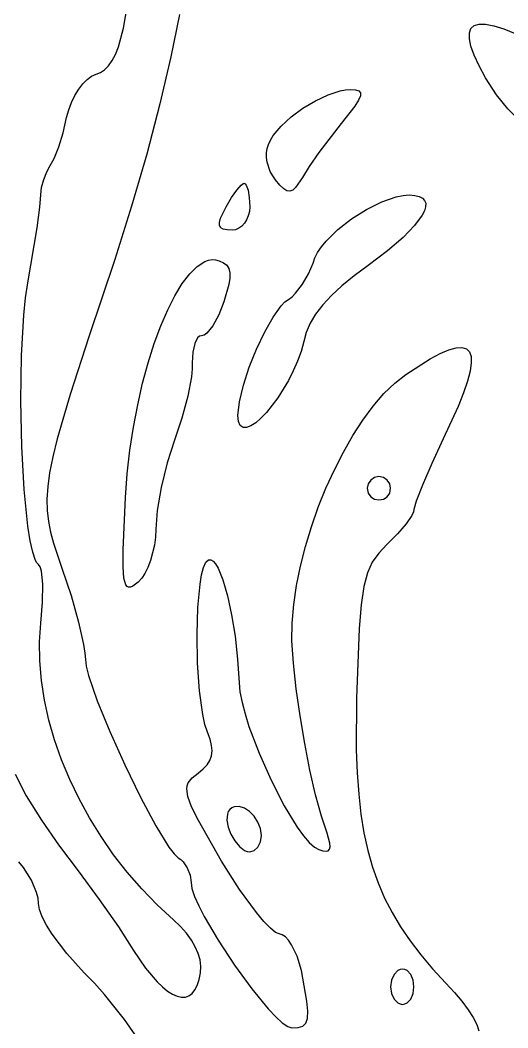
# Model space of a CAD drawing. Extents: x 239 to 1106, y -837 to 40.
# Drawn here: x 430.2 to 547.5, y -414.3 to -171.9 of the extents above; entities that cross this region are included whole.
import ezdxf

# ---------------------------------------------------------------- set-up
doc = ezdxf.new("R2010")
doc.units = 0

msp = doc.modelspace()

# ---------------------------------------------------------------- linework, layer by layer
at = {"layer": 'Layer 1'}
for p, q in [((455.047122, -173.812447), (455.993557, -168.166354)), ((468.523804, -170.487722), (466.477141, -180.691806)), ((453.822874, -178.281144), (455.047122, -173.812447)), ((538.246793, -174.903037), (538.635674, -173.834785)), ((538.635674, -173.834785), (539.418122, -173.130336)), ((539.418122, -173.130336), (540.595791, -172.789688)), ((540.595791, -172.789688), (542.170334, -172.812842)), ((542.170334, -172.812842), (544.143406, -173.199797)), ((544.143406, -173.199797), (546.516658, -173.950553)), ((546.516658, -173.950553), (549.291746, -175.06511)), ((538.249826, -176.335091), (538.246793, -174.903037)), ((538.643118, -178.130948), (538.249826, -176.335091)), ((453.105537, -180.081204), (453.822874, -178.281144)), ((539.425017, -180.290608), (538.643118, -178.130948)), ((451.458369, -182.827216), (452.317506, -181.595597)), ((452.317506, -181.595597), (453.105537, -180.081204)), ((466.477141, -180.691806), (463.835164, -191.980677)), ((540.593869, -182.814071), (539.425017, -180.290608)), ((449.525121, -184.453712), (450.527712, -183.778957)), ((450.527712, -183.778957), (451.458369, -182.827216)), ((542.14802, -185.701338), (540.593869, -182.814071)), ((445.275187, -187.190963), (446.31588, -186.128775)), ((446.31588, -186.128775), (447.383032, -185.337786)), ((447.383032, -185.337786), (448.450184, -184.854376)), ((448.450184, -184.854376), (449.525121, -184.453712)), ((544.757464, -189.810093), (542.14802, -185.701338)), ((443.379008, -189.983415), (444.28741, -188.48797)), ((444.28741, -188.48797), (445.275187, -187.190963)), ((504.264847, -189.802753), (507.142725, -188.862384)), ((507.142725, -188.862384), (508.469832, -188.610894)), ((508.469832, -188.610894), (509.69317, -188.52394)), ((509.69317, -188.52394), (510.881039, -188.597803)), ((510.881039, -188.597803), (511.681954, -188.850259)), ((511.681954, -188.850259), (512.07938, -189.327611)), ((442.576439, -191.640917), (443.379008, -189.983415)), ((498.227951, -193.039475), (501.234827, -191.232599)), ((501.234827, -191.232599), (504.264847, -189.802753)), ((511.597616, -191.142211), (510.685354, -192.572063)), ((512.056779, -190.076161), (511.597616, -191.142211)), ((512.07938, -189.327611), (512.056779, -190.076161)), ((547.466131, -193.224318), (544.757464, -189.810093)), ((441.394634, -195.296576), (441.906162, -193.424098)), ((441.906162, -193.424098), (442.576439, -191.640917)), ((463.835164, -191.980677), (460.660712, -204.063292)), ((495.419509, -195.110934), (498.227951, -193.039475)), ((510.685354, -192.572063), (507.43539, -196.70838)), ((550.21449, -195.910939), (547.466131, -193.224318)), ((440.578834, -198.930182), (441.394634, -195.296576)), ((492.98479, -197.334529), (495.419509, -195.110934)), ((491.09908, -199.597814), (492.98479, -197.334529)), ((507.43539, -196.70838), (502.037894, -203.728654)), ((439.524912, -202.352124), (440.578834, -198.930182)), ((489.93767, -201.78834), (490.416882, -200.7092)), ((490.416882, -200.7092), (491.09908, -199.597814)), ((438.418072, -205.139066), (439.524912, -202.352124)), ((489.448191, -203.746256), (489.605287, -202.707767)), ((489.605287, -202.707767), (489.93767, -201.78834)), ((437.443524, -206.867676), (438.418072, -205.139066)), ((460.660712, -204.063292), (457.016621, -216.648612)), ((489.456459, -204.86412), (489.448191, -203.746256)), ((489.62017, -206.02167), (489.456459, -204.86412)), ((490.374232, -208.297084), (489.62017, -206.02167)), ((502.037894, -203.728654), (499.696331, -207.066808)), ((435.8913, -210.183782), (436.614495, -208.366979)), ((436.614495, -208.366979), (437.443524, -206.867676)), ((490.944739, -209.335573), (490.374232, -208.297084)), ((499.696331, -207.066808), (498.12206, -209.69058)), ((435.379772, -212.10642), (435.8913, -210.183782)), ((491.631, -210.255), (490.944739, -209.335573)), ((491.63095, -210.255024), (491.631, -210.255)), ((492.697002, -211.538803), (491.63095, -210.255024)), ((498.12206, -209.69058), (496.472825, -212.120335)), ((435.185744, -213.923226), (435.379772, -212.10642)), ((481.073457, -214.554371), (482.316999, -212.759615)), ((482.316999, -212.759615), (483.348874, -211.546942)), ((483.348874, -211.546942), (484.01033, -211.10156)), ((484.01033, -211.10156), (484.314049, -211.216764)), ((484.314049, -211.216764), (484.588003, -211.546942)), ((484.588003, -211.546942), (485.033385, -212.759615)), ((485.033385, -212.759615), (485.320016, -214.554371)), ((493.597688, -212.429015), (492.697002, -211.538803)), ((494.379311, -212.928966), (493.597688, -212.429015)), ((495.088174, -213.041966), (494.379311, -212.928966)), ((495.770577, -212.771319), (495.088174, -213.041966)), ((496.472825, -212.120335), (495.770577, -212.771319)), ((434.9388, -216.873345), (435.185744, -213.923226)), ((479.777, -216.746), (481.073457, -214.554371)), ((485.320016, -214.554371), (485.42144, -216.746)), ((513.50546, -217.391919), (517.172141, -215.569048)), ((517.172141, -215.569048), (520.680073, -214.361334)), ((520.680073, -214.361334), (522.304228, -214.036737)), ((522.304228, -214.036737), (523.80436, -213.92422)), ((523.80436, -213.92422), (525.144502, -214.008969)), ((525.144502, -214.008969), (526.204351, -214.258256)), ((526.204351, -214.258256), (526.988041, -214.664639)), ((526.988041, -214.664639), (527.499707, -215.220677)), ((527.499707, -215.220677), (527.743482, -215.918928)), ((434.268523, -221.860752), (434.9388, -216.873345)), ((457.016621, -216.648612), (452.96573, -229.445594)), ((478.409986, -219.532941), (479.777, -216.746)), ((479.777, -216.746), (479.777, -216.746)), ((485.332143, -217.879848), (485.077483, -218.937629)), ((485.42144, -216.746), (485.332143, -217.879848)), ((509.904926, -219.674504), (513.50546, -217.391919)), ((527.443897, -217.712304), (526.908805, -218.792546)), ((527.7235, -216.751951), (527.443897, -217.712304)), ((527.743482, -215.918928), (527.7235, -216.751951)), ((478.13989, -220.516309), (478.409986, -219.532941)), ((478.154221, -221.261551), (478.13989, -220.516309)), ((484.677301, -219.896192), (484.151443, -220.732385)), ((485.077483, -218.937629), (484.677301, -219.896192)), ((506.595434, -222.261359), (509.904926, -219.674504)), ((526.908805, -218.792546), (525.088693, -221.282932)), ((432.081304, -235.089926), (434.268523, -221.860752)), ((478.459594, -221.795127), (478.154221, -221.261551)), ((479.062624, -222.143495), (478.459594, -221.795127)), ((479.969924, -222.333114), (479.062624, -222.143495)), ((481.18811, -222.39044), (479.969924, -222.333114)), ((482.018241, -222.275236), (481.18811, -222.39044)), ((482.802069, -221.945058), (482.018241, -222.275236)), ((483.519751, -221.423057), (482.802069, -221.945058)), ((484.151443, -220.732385), (483.519751, -221.423057)), ((503.801878, -224.997042), (506.595434, -222.261359)), ((525.088693, -221.282932), (522.296238, -224.163578)), ((502.668857, -226.372118), (503.801878, -224.997042)), ((522.296238, -224.163578), (518.564513, -227.374951)), ((501.070886, -229.039588), (501.749155, -227.72611)), ((501.749155, -227.72611), (502.668857, -226.372118)), ((518.564513, -227.374951), (513.92659, -230.85752)), ((452.96573, -229.445594), (446.817465, -247.798839)), ((472.791722, -231.09554), (474.5902, -229.943713)), ((474.5902, -229.943713), (475.480085, -229.620058)), ((475.480085, -229.620058), (476.360565, -229.472361)), ((476.360565, -229.472361), (477.229262, -229.506462)), ((477.229262, -229.506462), (478.0838, -229.7282)), ((478.0838, -229.7282), (479.116225, -230.210513)), ((479.116225, -230.210513), (479.887374, -230.83504)), ((499.577369, -232.890442), (500.66216, -230.29312)), ((500.66216, -230.29312), (501.070886, -229.039588)), ((470.984148, -232.881127), (472.791722, -231.09554)), ((479.887374, -230.83504), (480.400554, -231.638159)), ((480.400554, -231.638159), (480.659074, -232.656253)), ((480.659074, -232.656253), (480.66624, -233.9257)), ((513.92659, -230.85752), (510.550951, -233.347359)), ((431.508317, -238.659741), (432.081304, -235.089926)), ((469.186495, -235.253758), (470.984148, -232.881127)), ((480.66624, -233.9257), (480.42536, -235.482882)), ((498.122164, -235.408391), (499.577369, -232.890442)), ((510.550951, -233.347359), (507.611875, -235.747903)), ((467.417781, -238.166718), (469.186495, -235.253758)), ((480.42536, -235.482882), (479.21269, -239.60597)), ((495.592089, -238.399835), (496.455291, -237.555925)), ((496.455291, -237.555925), (498.122164, -235.408391)), ((507.611875, -235.747903), (505.096134, -238.075686)), ((431.056046, -242.838922), (431.508317, -238.659741)), ((465.697023, -241.573291), (467.417781, -238.166718)), ((479.21269, -239.60597), (477.977968, -242.789786)), ((492.998638, -240.578244), (493.90159, -239.644138)), ((493.90159, -239.644138), (494.7355, -239.042)), ((494.7355, -239.042), (495.592089, -238.399835)), ((505.096134, -238.075686), (502.990496, -240.347244)), ((464.043236, -245.426762), (465.697023, -241.573291)), ((491.053413, -243.288573), (492.998638, -240.578244)), ((502.990496, -240.347244), (501.281733, -242.579111)), ((430.493807, -252.578898), (431.056046, -242.838922)), ((477.977968, -242.789786), (476.53158, -245.391521)), ((489.035424, -246.865411), (491.053413, -243.288573)), ((499.956614, -244.787823), (499.00191, -246.989914)), ((501.281733, -242.579111), (499.956614, -244.787823)), ((462.475439, -249.680416), (464.043236, -245.426762)), ((475.085192, -247.14659), (474.428143, -247.623943)), ((476.53158, -245.391521), (475.085192, -247.14659)), ((487.08027, -251.001179), (489.035424, -246.865411)), ((499.00191, -246.989914), (498.40439, -249.20192)), ((446.817465, -247.798839), (442.250089, -261.918755)), ((461.012649, -254.287537), (462.475439, -249.680416)), ((472.192414, -249.660131), (471.747031, -251.719471)), ((472.90238, -248.288708), (472.192414, -249.660131)), ((473.348313, -247.918843), (472.90238, -248.288708)), ((473.85047, -247.79041), (473.348313, -247.918843)), ((474.428143, -247.623943), (473.85047, -247.79041)), ((498.40439, -249.20192), (497.761812, -251.550307)), ((471.747031, -251.719471), (471.59269, -254.28152)), ((485.323551, -255.388299), (487.08027, -251.001179)), ((497.761812, -251.550307), (496.915009, -253.913162)), ((528.831551, -253.336756), (531.255108, -252.04616)), ((531.255108, -252.04616), (533.337187, -251.154503)), ((533.337187, -251.154503), (535.078614, -250.664681)), ((535.078614, -250.664681), (536.480217, -250.579587)), ((536.480217, -250.579587), (537.542821, -250.902115)), ((537.542821, -250.902115), (538.267255, -251.63516)), ((538.267255, -251.63516), (538.654344, -252.781615)), ((430.354901, -263.416888), (430.493807, -252.578898)), ((459.673882, -259.201409), (461.012649, -254.287537)), ((471.59269, -254.28152), (471.595997, -255.776413)), ((496.915009, -253.913162), (495.897881, -256.252038)), ((522.956692, -257.103194), (528.831551, -253.336756)), ((538.704916, -254.344375), (538.419797, -256.326333)), ((538.654344, -252.781615), (538.704916, -254.344375)), ((471.595997, -255.776413), (471.407482, -257.66818)), ((483.900867, -259.719195), (485.323551, -255.388299)), ((495.897881, -256.252038), (494.744328, -258.528487)), ((538.419797, -256.326333), (537.799815, -258.730384)), ((458.478156, -264.375317), (459.673882, -259.201409)), ((471.407482, -257.66818), (470.534358, -262.324842)), ((494.744328, -258.528487), (492.163546, -262.740319)), ((517.705821, -261.708059), (520.317614, -259.162128)), ((520.317614, -259.162128), (522.956692, -257.103194)), ((537.799815, -258.730384), (536.845797, -261.559422)), ((482.947817, -263.686288), (483.900867, -259.719195)), ((515.141984, -264.692203), (517.705821, -261.708059)), ((536.845797, -261.559422), (535.558569, -264.81634)), ((430.59964, -274.459926), (430.354901, -263.416888)), ((442.250089, -261.918755), (439.124697, -272.62555)), ((470.534358, -262.324842), (469.132068, -267.616519)), ((482.6, -266.982), (482.947817, -263.686288)), ((492.163546, -262.740319), (489.443857, -266.241083)), ((457.444488, -269.762546), (458.478156, -264.375317)), ((489.443857, -266.241083), (488.116673, -267.628696)), ((512.646775, -268.06578), (515.141984, -264.692203)), ((535.558569, -264.81634), (531.987792, -272.625394)), ((469.132068, -267.616519), (467.35936, -272.90822)), ((482.746475, -268.453453), (482.59999, -266.98192)), ((482.59999, -266.98192), (482.6, -266.982)), ((483.16333, -269.401195), (482.746475, -268.453453)), ((486.856461, -268.7232), (485.697121, -269.48615)), ((488.116673, -267.628696), (486.856461, -268.7232)), ((510.240862, -271.780006), (512.646775, -268.06578)), ((456.591895, -275.316379), (457.444488, -269.762546)), ((483.816656, -269.863594), (483.16333, -269.401195)), ((484.672553, -269.879097), (483.816656, -269.863594)), ((485.697121, -269.48615), (484.672553, -269.879097)), ((439.124697, -272.62555), (438.059336, -276.955342)), ((467.35936, -272.90822), (465.582243, -278.402734)), ((507.944918, -275.786099), (510.240862, -271.780006)), ((531.987792, -272.625394), (529.218488, -278.565281)), ((431.188337, -284.815045), (430.59964, -274.459926)), ((455.939393, -280.990103), (456.591895, -275.316379)), ((505.779611, -280.035277), (507.944918, -275.786099)), ((438.059336, -276.955342), (437.30238, -280.739431)), ((465.582243, -278.402734), (464.149085, -284.267669)), ((529.218488, -278.565281), (526.978351, -283.737871)), ((437.30238, -280.739431), (436.836467, -284.080345)), ((455.506, -286.737), (455.939393, -280.990103)), ((503.765613, -284.478757), (505.779611, -280.035277)), ((513.886275, -283.44323), (513.64374, -284.479514)), ((514.525684, -282.539238), (513.886275, -283.44323)), ((515.429676, -281.899829), (514.525684, -282.539238)), ((516.46596, -281.657294), (515.429676, -281.899829)), ((517.621305, -281.899829), (516.46596, -281.657294)), ((518.512069, -282.539238), (517.621305, -281.899829)), ((519.085333, -283.44323), (518.512069, -282.539238)), ((519.28818, -284.479514), (519.085333, -283.44323)), ((432.081305, -293.589279), (431.188337, -284.815045)), ((436.836467, -284.080345), (436.644232, -287.080609)), ((464.149085, -284.267669), (463.192177, -289.815104)), ((501.923594, -289.067756), (503.765613, -284.478757)), ((513.64374, -284.479514), (513.886275, -285.634859)), ((513.886275, -285.634859), (514.525684, -286.525623)), ((518.512069, -286.525623), (519.085333, -285.634859)), ((519.085333, -285.634859), (519.28818, -284.479514)), ((519.28818, -284.479514), (519.28818, -284.479514)), ((526.978351, -283.737871), (525.479047, -287.587548)), ((436.644232, -287.080609), (436.708313, -289.842748)), ((454.959233, -299.318056), (455.50604, -286.73712)), ((455.50604, -286.73712), (455.506, -286.737)), ((514.525684, -286.525623), (515.429676, -287.098887)), ((515.429676, -287.098887), (516.46596, -287.301734)), ((516.46596, -287.301734), (517.621305, -287.098887)), ((517.621305, -287.098887), (518.512069, -286.525623)), ((525.479047, -287.587548), (524.932242, -289.558694)), ((436.708313, -289.842748), (437.011346, -292.469289)), ((463.192177, -289.815104), (462.84381, -294.35712)), ((500.274224, -293.753494), (501.923594, -289.067756)), ((524.803809, -290.188733), (524.433944, -291.000673)), ((524.932242, -289.558694), (524.803809, -290.188733)), ((437.011346, -292.469289), (437.535967, -295.062759)), ((523.062521, -293.051193), (521.003181, -295.472129)), ((524.433944, -291.000673), (523.062521, -293.051193)), ((432.629489, -297.104512), (432.081305, -293.589279)), ((437.535967, -295.062759), (438.264814, -297.725682)), ((462.84381, -294.35712), (462.754513, -296.280308)), ((498.838175, -298.487186), (500.274224, -293.753494)), ((521.003181, -295.472129), (518.441132, -298.025354)), ((433.238857, -299.889662), (432.629489, -297.104512)), ((438.264814, -297.725682), (440.26573, -303.669994)), ((462.499852, -298.206801), (461.573812, -301.87127)), ((462.754513, -296.280308), (462.499852, -298.206801)), ((518.441132, -298.025354), (516.458964, -300.088551)), ((433.904449, -301.833106), (433.238857, -299.889662)), ((454.950413, -303.36122), (454.959233, -299.318056)), ((497.636116, -303.220052), (498.838175, -298.487186)), ((516.458964, -300.088551), (514.913357, -302.254274)), ((434.256779, -302.454308), (433.904449, -301.833106)), ((434.621304, -302.823226), (434.256779, -302.454308)), ((435.004398, -303.38327), (434.621304, -302.823226)), ((461.573812, -301.87127), (460.942121, -303.51003)), ((474.339029, -303.523231), (474.898442, -302.296642)), ((474.898442, -302.296642), (475.543432, -301.694304)), ((475.543432, -301.694304), (476.084725, -301.673633)), ((476.084725, -301.673633), (476.645862, -302.018417)), ((476.645862, -302.018417), (477.220228, -302.703851)), ((477.220228, -302.703851), (477.801208, -303.705132)), ((514.913357, -302.254274), (513.738167, -304.836716)), ((435.30481, -304.3931), (435.004398, -303.38327)), ((435.644359, -307.550457), (435.30481, -304.3931)), ((440.26573, -303.669994), (442.457359, -310.324265)), ((455.15326, -306.104617), (454.950413, -303.36122)), ((460.224439, -304.953664), (459.440611, -306.152563)), ((460.942121, -303.51003), (460.224439, -304.953664)), ((473.475276, -307.541582), (473.864778, -305.297175)), ((473.864778, -305.297175), (474.339029, -303.523231)), ((477.801208, -303.705132), (478.956555, -306.556012)), ((496.688717, -307.903308), (497.636116, -303.220052)), ((513.738167, -304.836716), (512.867247, -308.150069)), ((435.613491, -311.871974), (435.644359, -307.550457)), ((455.594232, -307.697078), (455.15326, -306.104617)), ((455.912283, -308.108216), (455.594232, -307.697078)), ((458.61048, -307.05712), (457.296383, -308.024501)), ((459.440611, -306.152563), (458.61048, -307.05712)), ((472.948867, -313.134202), (473.475276, -307.541582)), ((478.956555, -306.556012), (480.058985, -310.37262)), ((496.01665, -312.488172), (496.688717, -307.903308)), ((442.457359, -310.324265), (444.252115, -316.687499)), ((456.299787, -308.28743), (455.912283, -308.108216)), ((456.760051, -308.253324), (456.299787, -308.28743)), ((457.296383, -308.024501), (456.760051, -308.253324)), ((512.867247, -308.150069), (512.234452, -312.508527)), ((435.185748, -316.934326), (435.613491, -311.871974)), ((480.058985, -310.37262), (481.055581, -314.956521)), ((495.640585, -316.925861), (496.01665, -312.488172)), ((512.234452, -312.508527), (511.773637, -318.226281)), ((472.756493, -319.685937), (472.948867, -313.134202)), ((481.055581, -314.956521), (481.893427, -320.109276)), ((434.889676, -321.438311), (435.185748, -316.934326)), ((444.252115, -316.687499), (445.464788, -322.045305)), ((495.581192, -321.167594), (495.640585, -316.925861)), ((472.894847, -326.581629), (472.756493, -319.685937)), ((511.773637, -318.226281), (511.103362, -334.996454)), ((434.947071, -326.044819), (434.889676, -321.438311)), ((445.464788, -322.045305), (445.794966, -324.123926)), ((481.893427, -320.109276), (482.519606, -325.632449)), ((495.956568, -326.594294), (495.581192, -321.167594)), ((445.794966, -324.123926), (445.91017, -325.683294)), ((435.347597, -330.730701), (434.947071, -326.044819)), ((445.91017, -325.683294), (446.11095, -327.304142)), ((446.11095, -327.304142), (446.682974, -329.561642)), ((473.360623, -333.206125), (472.894847, -326.581629)), ((482.519606, -325.632449), (482.881202, -331.327604)), ((496.626293, -332.725452), (495.956568, -326.594294)), ((446.682974, -329.561642), (448.75885, -335.596343)), ((436.080918, -335.472804), (435.347597, -330.730701)), ((482.881202, -331.327604), (483.084325, -333.482989)), ((474.150513, -338.944268), (473.360623, -333.206125)), ((483.084325, -333.482989), (483.566914, -335.989775)), ((497.540758, -339.260102), (496.626293, -332.725452)), ((437.136701, -340.247979), (436.080918, -335.472804)), ((448.75885, -335.596343), (451.773995, -343.006875)), ((483.566914, -335.989775), (484.29755, -338.78264)), ((511.103362, -334.996454), (511.064226, -347.388874)), ((474.665968, -341.288722), (474.150513, -338.944268)), ((484.29755, -338.78264), (485.244814, -341.796268)), ((498.650353, -345.897282), (497.540758, -339.260102)), ((438.504609, -345.033075), (437.136701, -340.247979)), ((475.26121, -343.180904), (474.665968, -341.288722)), ((485.244814, -341.796268), (487.663548, -348.224533)), ((451.773995, -343.006875), (455.364608, -351.012718)), ((475.881877, -344.867069), (475.26121, -343.180904)), ((440.174307, -349.804941), (438.504609, -345.033075)), ((476.257805, -346.35149), (475.881877, -344.867069)), ((476.382379, -347.670547), (476.257805, -346.35149)), ((499.90547, -352.336025), (498.650353, -345.897282)), ((475.851008, -349.958089), (476.248985, -348.86062)), ((476.248985, -348.86062), (476.382379, -347.670547)), ((487.663548, -348.224533), (490.57176, -354.752017)), ((511.064226, -347.388874), (511.268934, -352.93396)), ((442.135461, -354.540426), (440.174307, -349.804941)), ((455.364608, -351.012718), (459.166884, -358.833352)), ((474.234845, -352.020736), (475.181833, -350.999335)), ((475.181833, -350.999335), (475.851008, -349.958089)), ((428.981277, -353.248406), (431.69325, -358.456272)), ((471.555937, -354.188131), (473.00343, -353.058674)), ((473.00343, -353.058674), (474.234845, -352.020736)), ((501.256498, -358.275367), (499.90547, -352.336025)), ((511.268934, -352.93396), (511.636939, -358.094573)), ((444.377734, -359.21638), (442.135461, -354.540426)), ((470.274912, -356.804214), (470.378954, -356.046635)), ((470.378954, -356.046635), (470.630998, -355.373805)), ((470.630998, -355.373805), (471.555937, -354.188131)), ((490.57176, -354.752017), (493.718096, -360.856167)), ((431.69325, -358.456272), (435.304803, -364.352056)), ((470.533984, -358.667874), (470.274912, -356.804214)), ((471.454513, -361.153303), (470.533984, -358.667874)), ((502.653828, -363.414345), (501.256498, -358.275367)), ((511.636939, -358.094573), (512.178577, -362.907919)), ((446.890792, -363.809652), (444.377734, -359.21638)), ((459.166884, -358.833352), (462.817022, -365.688256)), ((473.082803, -364.449018), (471.454513, -361.153303)), ((481.679866, -361.160686), (481.127344, -361.409904)), ((482.885372, -361.07194), (481.679866, -361.160686)), ((484.150409, -361.466058), (482.885372, -361.07194)), ((493.718096, -360.856167), (496.851202, -366.014434)), ((480.042208, -362.893156), (479.944092, -364.348365)), ((480.267794, -362.294536), (480.042208, -362.893156)), ((480.62319, -361.808364), (480.267794, -362.294536)), ((481.127344, -361.409904), (480.62319, -361.808364)), ((485.385681, -362.266973), (484.150409, -361.466058)), ((486.501891, -363.398616), (485.385681, -362.266973)), ((487.409743, -364.784921), (486.501891, -363.398616)), ((504.047852, -367.451994), (502.653828, -363.414345)), ((512.178577, -362.907919), (512.904183, -367.411206)), ((435.304803, -364.352056), (439.419058, -370.274306)), ((449.6643, -368.297092), (446.890792, -363.809652)), ((462.817022, -365.688256), (465.951218, -370.79691)), ((478.64787, -374.225374), (473.082803, -364.449018)), ((479.944092, -364.348365), (480.256079, -366.01524)), ((480.256079, -366.01524), (480.90541, -367.735031)), ((488.019938, -366.34982), (487.409743, -364.784921)), ((496.851202, -366.014434), (498.334245, -368.075563)), ((452.687921, -372.655548), (449.6643, -368.297092)), ((480.90541, -367.735031), (481.819324, -369.34899)), ((488.000645, -369.587116), (488.24318, -368.017254)), ((488.24318, -368.017244), (488.019938, -366.34982)), ((488.24318, -368.017254), (488.24318, -368.017244)), ((498.334245, -368.075563), (499.719722, -369.704263)), ((504.731359, -369.89498), (504.047852, -367.451994)), ((512.904183, -367.411206), (513.824093, -371.64164)), ((439.419058, -370.274306), (444.185963, -376.544928)), ((465.951218, -370.79691), (467.21115, -372.452481)), ((481.819324, -369.34899), (482.925061, -370.698364)), ((482.925061, -370.698364), (484.14986, -371.624406)), ((486.457244, -371.668503), (487.361236, -370.839476)), ((487.361236, -370.839476), (488.000645, -369.587116)), ((499.719722, -369.704263), (500.976214, -370.835217)), ((500.976214, -370.835217), (502.072302, -371.403104)), ((504.647576, -371.332549), (504.787032, -370.736134)), ((504.787032, -370.736134), (504.731359, -369.89498)), ((455.951322, -376.86187), (452.687921, -372.655548)), ((467.21115, -372.452481), (468.20567, -373.378794)), ((484.14986, -371.624406), (484.78417, -371.879067)), ((484.78417, -371.879067), (485.42096, -371.968364)), ((485.42096, -371.968364), (486.457244, -371.668503)), ((502.072302, -371.403104), (503.025352, -371.719502)), ((503.025352, -371.719502), (503.770043, -371.817618)), ((503.770043, -371.817618), (504.309682, -371.690839)), ((504.309682, -371.690839), (504.647576, -371.332549)), ((513.824093, -371.64164), (514.948641, -375.636429)), ((431.049432, -375.733629), (429.921647, -374.345665)), ((432.927972, -378.741064), (431.049432, -375.733629)), ((468.20567, -373.378794), (468.825235, -373.783937)), ((468.825235, -373.783937), (469.405112, -374.344523)), ((469.405112, -374.344523), (470.392889, -375.81296)), ((482.951768, -381.007541), (478.64787, -374.225374)), ((514.948641, -375.636429), (516.288164, -379.43278)), ((444.185963, -376.544928), (449.190993, -383.39764)), ((459.444167, -380.892908), (455.951322, -376.86187)), ((470.392889, -375.81296), (471.063166, -377.545979)), ((471.063166, -377.545979), (471.31011, -379.305454)), ((434.171512, -381.748494), (432.927972, -378.741064)), ((471.31011, -379.305454), (471.533076, -380.768172)), ((516.288164, -379.43278), (517.852995, -383.067899)), ((434.505549, -383.136454), (434.171512, -381.748494)), ((463.156121, -384.72551), (459.444167, -380.892908)), ((471.533076, -380.768172), (472.167799, -382.672825)), ((472.167799, -382.672825), (473.163015, -384.945414)), ((487.043994, -386.572616), (482.951768, -381.007541)), ((517.852995, -383.067899), (519.653472, -386.578995)), ((434.621304, -384.385506), (434.505549, -383.136454)), ((434.851162, -385.830251), (434.621304, -384.385506)), ((449.190993, -383.39764), (453.825606, -390.038684)), ((467.076848, -388.336526), (463.156121, -384.72551)), ((473.163015, -384.945414), (474.467463, -387.511938)), ((435.507664, -387.582568), (434.851162, -385.830251)), ((436.541199, -389.57962), (435.507664, -387.582568)), ((474.467463, -387.511938), (477.799001, -393.230787)), ((488.845366, -388.716845), (487.043994, -386.572616)), ((519.653472, -386.578995), (521.699929, -390.003273)), ((437.902157, -391.758571), (436.541199, -389.57962)), ((453.825606, -390.038684), (457.481258, -395.674306)), ((468.756402, -389.935603), (467.076848, -388.336526)), ((470.194522, -391.551216), (468.756402, -389.935603)), ((490.395383, -390.338521), (488.845366, -388.716845)), ((491.6279, -391.364884), (490.395383, -390.338521)), ((521.699929, -390.003273), (524.002701, -393.377941)), ((441.407897, -396.410817), (437.902157, -391.758571)), ((471.387903, -393.173443), (470.194522, -391.551216)), ((492.47677, -391.723174), (491.6279, -391.364884)), ((493.228078, -391.902319), (492.47677, -391.723174)), ((493.989306, -392.4155), (493.228078, -391.902319)), ((494.743919, -393.226337), (493.989306, -392.4155)), ((472.333237, -394.792362), (471.387903, -393.173443)), ((473.027217, -396.398052), (472.333237, -394.792362)), ((477.799001, -393.230787), (481.75231, -399.23737)), ((495.475381, -394.29845), (494.743919, -393.226337)), ((496.802706, -397.080982), (495.475381, -394.29845)), ((524.002701, -393.377941), (526.572123, -396.740206)), ((445.628004, -401.036606), (441.407897, -396.410817)), ((457.481258, -395.674306), (460.383404, -399.944572)), ((473.466535, -397.98059), (473.027217, -396.398052)), ((497.83899, -400.472054), (496.802706, -397.080982)), ((526.572123, -396.740206), (529.418532, -400.127274)), ((460.383404, -399.944572), (463.130104, -403.219344)), ((473.647884, -399.530055), (473.466535, -397.98059)), ((473.567958, -401.036526), (473.647884, -399.530055)), ((481.75231, -399.23737), (485.917288, -404.939682)), ((448.070647, -403.551663), (445.628004, -401.036606)), ((473.241555, -402.697135), (473.567958, -401.036526)), ((499.192769, -407.871575), (497.83899, -400.472054)), ((520.170684, -401.460511), (519.531275, -402.809885)), ((521.074676, -400.534471), (520.170684, -401.460511)), ((521.58455, -400.279811), (521.074676, -400.534471)), ((522.11096, -400.190514), (521.58455, -400.279811)), ((522.718398, -400.279811), (522.11096, -400.190514)), ((523.266305, -400.534471), (522.718398, -400.279811)), ((524.157069, -401.460511), (523.266305, -400.534471)), ((524.730333, -402.809885), (524.157069, -401.460511)), ((529.418532, -400.127274), (532.552262, -403.576354)), ((450.511222, -406.30071), (448.070647, -403.551663)), ((463.130104, -403.219344), (464.42966, -404.478252)), ((464.42966, -404.478252), (465.671752, -405.482085)), ((472.23653, -405.193181), (472.795678, -404.081998)), ((472.795678, -404.081998), (473.241555, -402.697135)), ((519.531275, -402.809885), (519.28874, -404.423844)), ((519.28874, -404.423844), (519.531275, -406.037803)), ((524.93318, -404.423844), (524.730333, -402.809885)), ((524.730333, -406.037803), (524.93318, -404.423844)), ((524.93318, -404.423844), (524.93318, -404.423844)), ((532.552262, -403.576354), (534.639712, -405.779008)), ((455.272069, -412.299028), (450.511222, -406.30071)), ((465.671752, -405.482085), (466.850179, -406.228776)), ((466.850179, -406.228776), (467.958741, -406.716258)), ((467.958741, -406.716258), (468.991235, -406.942464)), ((468.991235, -406.942464), (469.941462, -406.905327)), ((469.941462, -406.905327), (470.803221, -406.602778)), ((470.803221, -406.602778), (471.570311, -406.032752)), ((471.570311, -406.032752), (472.23653, -405.193181)), ((485.917288, -404.939682), (489.883832, -409.745719)), ((519.531275, -406.037803), (520.170684, -407.387176)), ((524.157069, -407.387176), (524.730333, -406.037803)), ((534.639712, -405.779008), (536.446042, -407.915517)), ((499.431444, -410.304641), (499.192769, -407.871575)), ((520.170684, -407.387176), (521.074676, -408.313216)), ((521.074676, -408.313216), (521.58455, -408.567877)), ((521.58455, -408.567877), (522.11096, -408.657174)), ((522.11096, -408.657174), (522.718398, -408.567877)), ((522.718398, -408.567877), (523.266305, -408.313216)), ((523.266305, -408.313216), (524.157069, -407.387176)), ((536.446042, -407.915517), (537.954717, -409.946194)), ((489.883832, -409.745719), (491.664534, -411.627634)), ((491.664534, -411.627634), (493.24184, -413.063478)), ((498.949682, -413.199626), (499.355928, -412.043175)), ((499.355928, -412.043175), (499.431444, -410.304641)), ((537.954717, -409.946194), (539.1492, -411.831351)), ((539.1492, -411.831351), (540.012954, -413.531303)), ((459.682342, -418.628073), (455.272069, -412.299028)), ((493.24184, -413.063478), (494.564486, -413.979252)), ((494.564486, -413.979252), (495.58121, -414.300954)), ((495.58121, -414.300954), (497.07886, -414.216067)), ((497.07886, -414.216067), (498.196172, -413.88644)), ((498.196172, -413.88644), (498.949682, -413.199626)), ((540.012954, -413.531303), (540.529443, -415.006362))]:
    msp.add_line(p, q, dxfattribs=at)

doc.saveas('drawing.dxf')
